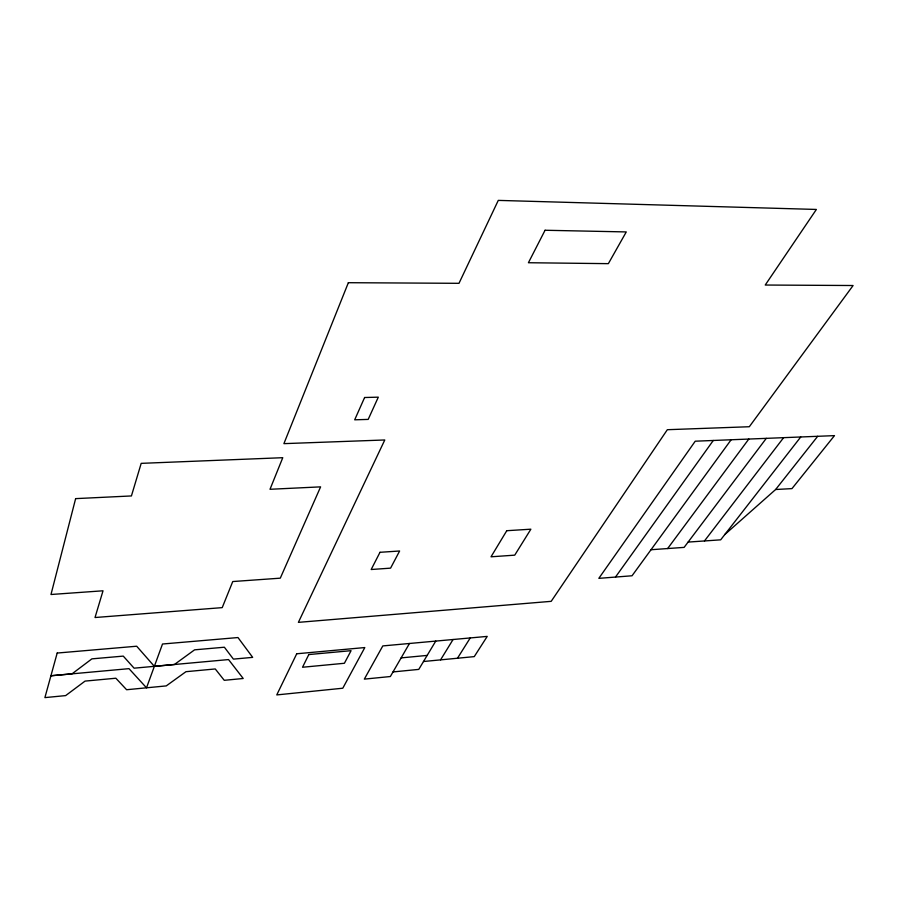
<?xml version="1.0" encoding="UTF-8"?>
<svg xmlns="http://www.w3.org/2000/svg" width="898" height="898" viewBox="0 0 898 898"><rect width="100%" height="100%" fill="white"/><g stroke="black" fill="none" stroke-linecap="round" stroke-linejoin="round"><path stroke-width="1.35" d="M409.466 643.484L390.349 676.531L364.33 679.124L382.806 645.92L487.232 636.39L474.256 656.618L423.497 661.512M435.755 641.093L418.771 669.392L393.021 671.929M440.57 659.862L453.075 639.511M457.486 658.234L470.238 637.939M615.5 577.055L713.281 440.48M731.14 439.762L632.035 575.775L598.82 578.357L695.232 441.199L834.478 435.631L791.969 488.613L775.636 489.511L724.809 534.534M667.641 548.555L748.809 439.055M766.297 438.359L684.108 547.387L651.005 549.733M704.47 540.955L783.606 437.663M800.735 436.978L720.679 539.833L688.104 542.089M775.636 489.511L817.685 436.305M401.137 657.886L427.167 655.417M75.634 498.626L50.984 594.498L103.023 590.794L95.02 617.521L222.221 607.632L232.75 581.545L280.288 578.166L320.608 486.862L270.006 489.287L282.769 457.699L141.188 463.357L131.422 495.943L75.634 498.626M57.191 653.048L44.9 697.611L65.644 695.602L85.063 681.099L115.864 678.226L126.607 689.731L166.242 685.904L185.965 671.693L215.262 668.954L224.253 680.314L243.212 678.495L228.552 659.57L134.094 668.179L123.262 656.112L91.899 658.863L72.042 673.837L50.917 675.767L128.998 668.651L146.52 687.823L162.504 644.012L237.981 637.546L252.675 657.37L233.413 659.121L224.377 647.222L194.585 649.838L174.425 664.498L154.355 666.338L136.687 646.223L57.191 653.048M348.357 282.702L283.903 443.646L384.782 439.975L298.394 622.359L551.192 601.334L667.337 429.704L749.314 426.73L853.1 285.519L765.231 285.036L816.383 209.447L498.278 200.389L458.99 283.319L348.357 282.702M364.61 397.511L354.688 419.815L368.191 419.4L378.305 397.163L364.61 397.511M296.722 653.778L276.764 694.917L342.789 688.216L364.812 647.559L296.722 653.778M308.811 654.563L302.525 667.248L344.394 663.274L351.073 650.68L308.811 654.563M380 552.304L371.177 569.512L390.585 568.142L399.621 551.002L380 552.304M545.064 230.258L528.417 262.732L608.361 263.653L626.276 231.931L545.064 230.258M506.775 530.707L491.015 556.805L514.734 555.155L530.875 529.191L506.775 530.707"/></g></svg>
